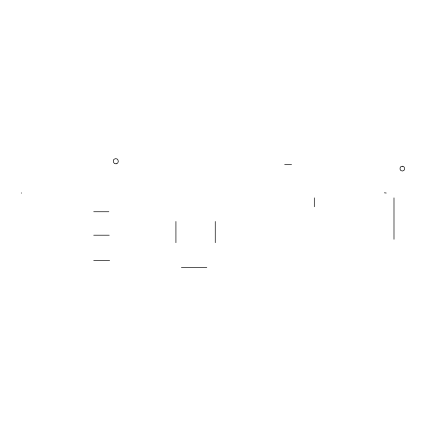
<?xml version="1.0" encoding="UTF-8"?>
<svg xmlns="http://www.w3.org/2000/svg" width="426" height="426" viewBox="0 0 426 426"><rect width="100%" height="100%" fill="white"/><g stroke="black" fill="none" stroke-linecap="round" stroke-linejoin="round"><path stroke-width="0.64" d="M116.16 163.813C119.573 163.467 118.604 157.881 115.27 158.701C111.788 159.223 113.364 164.553 116.032 163.829M284.664 164.686L291.549 164.686M93.715 211.749L108.864 211.749M93.715 235.195L109.237 235.195M93.715 260.59L109.626 260.59M181.401 267.331L206.818 267.347M402.426 166.225C399.274 165.932 399.146 171.151 402.309 171.012C405.547 171.167 405.083 166.065 402.543 166.236M384.385 192.829L386.222 193.026M393.991 197.861L393.991 239.268M314.303 197.861L314.303 206.764M215.252 221.488L215.252 242.676M175.927 221.488L175.927 242.676M21.3 192.792L21.3 193.244"/></g></svg>
